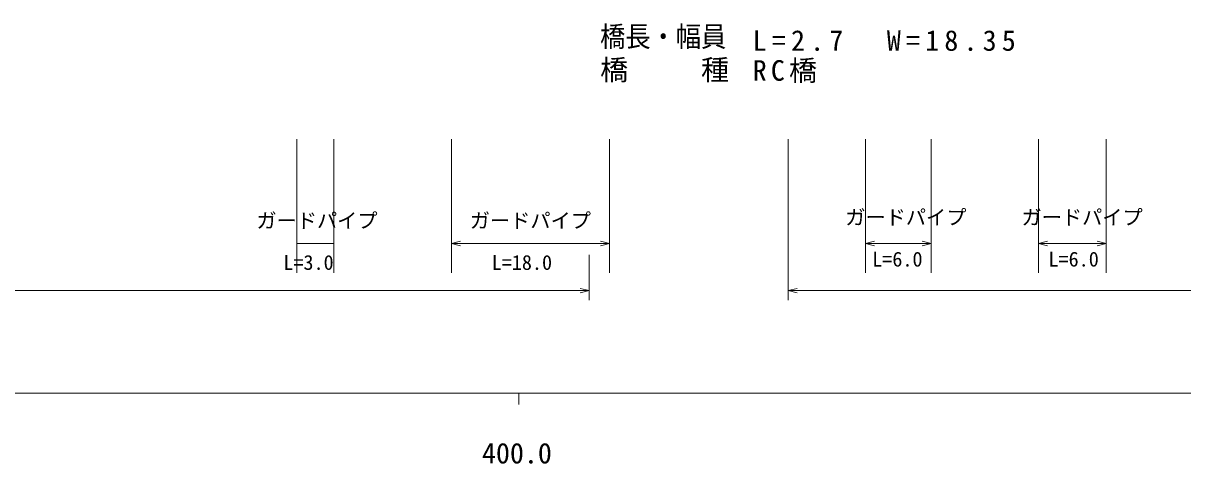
# Model space of a CAD drawing. Units: millimetres, scale not verified. Extents: x 40000 to 680000, y 20000 to 380000.
# Drawn here: x 423809 to 527233, y 198715 to 237991 of the extents above; entities that cross this region are included whole.
import ezdxf
from ezdxf.enums import TextEntityAlignment as Align

# ---------------------------------------------------------------- set-up
doc = ezdxf.new("R2010")
doc.units = ezdxf.units.MM
doc.header["$LTSCALE"] = 1000
doc.layers.add('M-STR-HTXT', color=7, linetype='Continuous', lineweight=13)
doc.layers.add('M-TTL-BAND', color=7, linetype='Continuous', lineweight=13)
doc.styles.add('ＭＳ ゴシック', font='')
doc.styles.get('ＭＳ ゴシック').set_extended_font_data('MS Gothic')

msp = doc.modelspace()

# ---------------------------------------------------------------- linework, layer by layer
at = {"layer": 'M-STR-HTXT'}
for p, q in [((448206, 227641), (448206, 215726)), ((451501, 227641), (451501, 215726)), ((462016, 227641), (462016, 215726)), ((476089, 227641), (476089, 215726)), ((492038, 227641), (492038, 213302)), ((498926, 227641), (498926, 215726)), ((504779, 227641), (504779, 215726)), ((514357, 227641), (514357, 215726)), ((520386, 227641), (520386, 215726)), ((451501, 218353), (448206, 218353)), ((462016, 218353), (462816, 218553)), ((476089, 218353), (462016, 218353)), ((462016, 218353), (462816, 218153)), ((476089, 218353), (475289, 218553)), ((476089, 218353), (475289, 218153)), ((498926, 218353), (499726, 218553)), ((504779, 218353), (498926, 218353)), ((498926, 218353), (499726, 218153)), ((504779, 218353), (503979, 218553)), ((504779, 218353), (503979, 218153)), ((514357, 218353), (515157, 218553)), ((520386, 218353), (514357, 218353)), ((514357, 218353), (515157, 218153)), ((520386, 218353), (519586, 218553)), ((520386, 218353), (519586, 218153)), ((474284, 217336), (474284, 213302)), ((474284, 214149), (264885, 214149)), ((474284, 214149), (473484, 214349)), ((474284, 214149), (473484, 213949)), ((492038, 214149), (492838, 214349)), ((568732, 214149), (492038, 214149)), ((492038, 214149), (492838, 213949))]:
    msp.add_line(p, q, dxfattribs=at)
at = {"layer": 'M-TTL-BAND'}
for p, q in [((40000, 205000), (579000, 205000)), ((468000, 205000), (468000, 204000))]:
    msp.add_line(p, q, dxfattribs=at)

# ---------------------------------------------------------------- texts
at = {"layer": 'M-STR-HTXT', "style": 'ＭＳ ゴシック', "width": 0.9}
msp.add_text('橋長・幅員', height=1833, dxfattribs=at).set_placement((475265, 235341), align=Align.BOTTOM_LEFT)
at = {"layer": 'M-STR-HTXT', "style": 'ＭＳ ゴシック'}
for s, p in [('ガードパイプ', (502531, 219635)), ('ガードパイプ', (518252, 219635)), ('ガードパイプ', (450009, 219341)), ('ガードパイプ', (469042, 219341)), ('L=3.0', (449253, 215608)), ('L=18.0', (468286, 215608)), ('L=6.0', (501775, 215902)), ('L=6.0', (517496, 215902))]:
    msp.add_text(s, height=1320, dxfattribs=at).set_placement(p, align=Align.BOTTOM_CENTER)
at = {"layer": 'M-STR-HTXT', "char_height": 1833, "attachment_point": 7, "style": 'ＭＳ ゴシック'}
for s, insert in [('\\T1.37;L=2.7\u3000W=18.35', (488871, 235503)), ('\\T1.2;橋\u3000\u3000種', (475265, 232721)), ('\\T1.3;RC橋', (488871, 232662))]:
    msp.add_mtext(s, dxfattribs=dict(at, insert=insert))
at = {"layer": 'M-TTL-BAND', "style": 'ＭＳ ゴシック'}
msp.add_text('400.0', height=1833, dxfattribs=at).set_placement((467844, 198195), align=Align.BOTTOM_CENTER)

doc.saveas('drawing.dxf')
